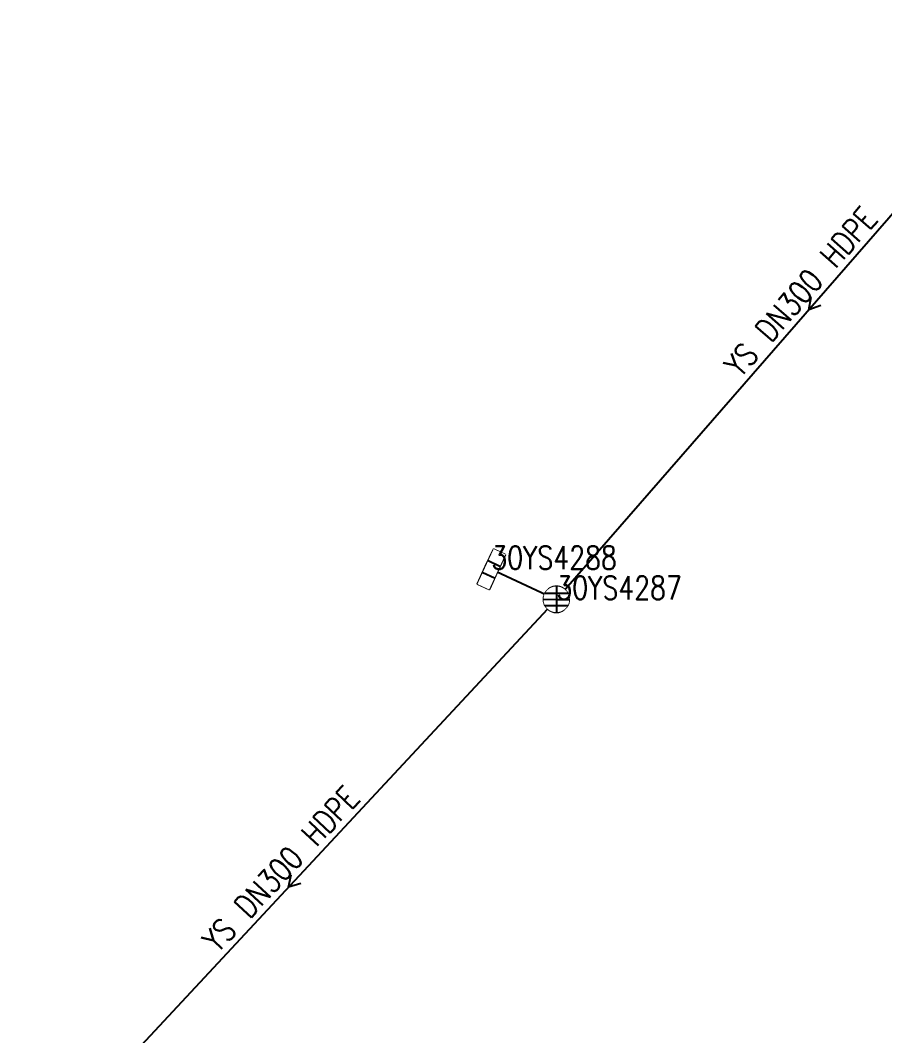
# Model space of a CAD drawing. Extents: x 78813 to 99477, y 2421021 to 2448125.
# Drawn here: x 86203.93 to 86237.53, y 2430745.56 to 2430785.04 of the extents above; entities that cross this region are included whole.
import ezdxf
from ezdxf.enums import TextEntityAlignment as Align

# ---------------------------------------------------------------- set-up
doc = ezdxf.new("R2010")
doc.units = 0
doc.set_wipeout_variables(frame=1)
doc.layers.get('0').update_dxf_attribs({"linetype": 'CONTINUOUS'})
doc.layers.add('DX_YS', color=42, linetype='CONTINUOUS')
doc.layers.add('YSANNEXE', color=7, linetype='CONTINUOUS', true_color=0xcc9900)
doc.layers.add('YSLINE', color=7, linetype='CONTINUOUS', true_color=0xcc9900)
doc.styles.add('CcNameZT', font='txt.SHX', dxfattribs={"width": 0.8, "bigfont": 'HZTXT.SHX'})
doc.styles.get("Standard").update_dxf_attribs({"font": 'txt.shx', "bigfont": 'hztxt.shx'})

# ---------------------------------------------------------------- blocks, each defined once
blk = doc.blocks.new('PS雨水井')
blk.add_lwpolyline([(1, 0), (0.998, 0.07), (0.99, 0.139), (0.978, 0.208), (0.961, 0.276), (0.94, 0.342), (0.914, 0.407), (0.883, 0.469), (0.848, 0.53), (0.809, 0.588), (0.766, 0.643), (0.719, 0.695), (0.669, 0.743), (0.616, 0.788), (0.559, 0.829), (0.5, 0.866), (0.438, 0.899), (0.375, 0.927), (0.309, 0.951), (0.242, 0.97), (0.174, 0.985), (0.105, 0.995), (0.035, 0.999), (-0.035, 0.999), (-0.105, 0.995), (-0.174, 0.985), (-0.242, 0.97), (-0.309, 0.951), (-0.375, 0.927), (-0.438, 0.899), (-0.5, 0.866), (-0.559, 0.829), (-0.616, 0.788), (-0.669, 0.743), (-0.719, 0.695), (-0.766, 0.643), (-0.809, 0.588), (-0.848, 0.53), (-0.883, 0.469), (-0.914, 0.407), (-0.94, 0.342), (-0.961, 0.276), (-0.978, 0.208), (-0.99, 0.139), (-0.998, 0.07), (-1, 0), (-0.998, -0.07), (-0.99, -0.139), (-0.978, -0.208), (-0.961, -0.276), (-0.94, -0.342), (-0.914, -0.407), (-0.883, -0.469), (-0.848, -0.53), (-0.809, -0.588), (-0.766, -0.643), (-0.719, -0.695), (-0.669, -0.743), (-0.616, -0.788), (-0.559, -0.829), (-0.5, -0.866), (-0.438, -0.899), (-0.375, -0.927), (-0.309, -0.951), (-0.242, -0.97), (-0.174, -0.985), (-0.105, -0.995), (-0.035, -0.999), (0.035, -0.999), (0.105, -0.995), (0.174, -0.985), (0.242, -0.97), (0.309, -0.951), (0.375, -0.927), (0.438, -0.899), (0.5, -0.866), (0.559, -0.829), (0.616, -0.788), (0.669, -0.743), (0.719, -0.695), (0.766, -0.643), (0.809, -0.588), (0.848, -0.53), (0.883, -0.469), (0.914, -0.407), (0.94, -0.342), (0.961, -0.276), (0.978, -0.208), (0.99, -0.139), (1, 0)], close=True)
blk.add_wipeout([(1, 0), (0.998, 0.07), (0.99, 0.139), (0.978, 0.208), (0.961, 0.276), (0.94, 0.342), (0.914, 0.407), (0.883, 0.469), (0.848, 0.53), (0.809, 0.588), (0.766, 0.643), (0.719, 0.695), (0.669, 0.743), (0.616, 0.788), (0.559, 0.829), (0.5, 0.866), (0.438, 0.899), (0.375, 0.927), (0.309, 0.951), (0.242, 0.97), (0.174, 0.985), (0.105, 0.995), (0.035, 0.999), (-0.035, 0.999), (-0.105, 0.995), (-0.174, 0.985), (-0.242, 0.97), (-0.309, 0.951), (-0.375, 0.927), (-0.438, 0.899), (-0.5, 0.866), (-0.559, 0.829), (-0.616, 0.788), (-0.669, 0.743), (-0.719, 0.695), (-0.766, 0.643), (-0.809, 0.588), (-0.848, 0.53), (-0.883, 0.469), (-0.914, 0.407), (-0.94, 0.342), (-0.961, 0.276), (-0.978, 0.208), (-0.99, 0.139), (-0.998, 0.07), (-1, 0), (-0.998, -0.07), (-0.99, -0.139), (-0.978, -0.208), (-0.961, -0.276), (-0.94, -0.342), (-0.914, -0.407), (-0.883, -0.469), (-0.848, -0.53), (-0.809, -0.588), (-0.766, -0.643), (-0.719, -0.695), (-0.669, -0.743), (-0.616, -0.788), (-0.559, -0.829), (-0.5, -0.866), (-0.438, -0.899), (-0.375, -0.927), (-0.309, -0.951), (-0.242, -0.97), (-0.174, -0.985), (-0.105, -0.995), (-0.035, -0.999), (0.035, -0.999), (0.105, -0.995), (0.174, -0.985), (0.242, -0.97), (0.309, -0.951), (0.375, -0.927), (0.438, -0.899), (0.5, -0.866), (0.559, -0.829), (0.616, -0.788), (0.669, -0.743), (0.719, -0.695), (0.766, -0.643), (0.809, -0.588), (0.848, -0.53), (0.883, -0.469), (0.914, -0.407), (0.94, -0.342), (0.961, -0.276), (0.978, -0.208), (0.99, -0.139)])
for p, q in [((-0.001, 1), (0, 0)), ((-1, 0.001), (0, 0)), ((-0.88, 0.475), (-0.001, 0.475)), ((-0.001, 0.475), (0.88, 0.474)), ((0, 0), (0.001, -1)), ((0, 0), (1, -0.001)), ((-0.879, -0.478), (0.001, -0.478)), ((0.001, -0.478), (0.878, -0.479))]:
    blk.add_line(p, q)
blk = doc.blocks.new('PS雨篦')
blk.add_lwpolyline([(-1.5, 0.498), (0, 0.498), (1.5, 0.498), (1.5, -0.498), (0, -0.498), (-1.5, -0.498)], close=True)
blk.add_wipeout([(-1.5, 0.498), (0, 0.498), (1.5, 0.498), (1.5, -0.498), (0, -0.498), (-1.5, -0.498)])
for p, q in [((-0.507, -0.498), (-0.507, 0.498)), ((0.494, -0.498), (0.494, 0.498))]:
    blk.add_line(p, q)
blk = doc.blocks.new('LX')
for p, q in [((-0.866, 0.5), (0, 0)), ((0, 0), (-0.866, -0.5))]:
    blk.add_line(p, q)

msp = doc.modelspace()

# ---------------------------------------------------------------- linework, layer by layer
at = {"layer": 'YSLINE'}
for p, q in [((86244.391, 2430785.039), (86224.767, 2430762.525)), ((86222.241, 2430763.694), (86224.767, 2430762.525)), ((86224.767, 2430762.525), (86203.932, 2430740.138))]:
    msp.add_line(p, q, dxfattribs=at)

# ---------------------------------------------------------------- block references
at = {"layer": 'YSANNEXE', "yscale": 0.5, "zscale": 0.5}
for p, xscale, rotation in [((86234.579, 2430773.782), 0.5000000001008229, 229.1831180618362), ((86214.35, 2430751.331), 0.5000000000041096, 226.8912868717683)]:
    msp.add_blockref('LX', p, dxfattribs=dict(at, xscale=xscale, rotation=rotation))

# ---------------------------------------------------------------- texts
at = {"layer": 'DX_YS', "style": 'CcNameZT', "width": 0.8}
for rotation, p in [(48.9234, (86234.391, 2430773.947, 2.629)), (47.0565, (86214.167, 2430751.502, 2.584))]:
    msp.add_text(' YS DN300 HDPE', height=0.9, rotation=rotation, dxfattribs=at).set_placement(p, align=Align.CENTER)

# ---------------------------------------------------------------- next in the draw order: block references
at = {"layer": 'DX_YS', "xscale": 0.5000000000912435, "yscale": 0.5, "zscale": 0.5, "rotation": 245.1659131769628}
msp.add_blockref('PS雨篦', (86222.241, 2430763.694, 3.119), dxfattribs=at)
at = {"layer": 'DX_YS', "xscale": 0.5, "yscale": 0.5, "zscale": 0.5}
msp.add_blockref('PS雨水井', (86224.767, 2430762.525, 2.584), dxfattribs=at)

# ---------------------------------------------------------------- next in the draw order: texts
at = {"layer": 'DX_YS', "width": 0.8}
for s, p in [('30YS4288', (86222.241, 2430763.694, 3.119)), ('30YS4287', (86224.767, 2430762.525, 2.584))]:
    msp.add_text(s, height=0.9, dxfattribs=at).set_placement(p)

doc.saveas('drawing.dxf')
